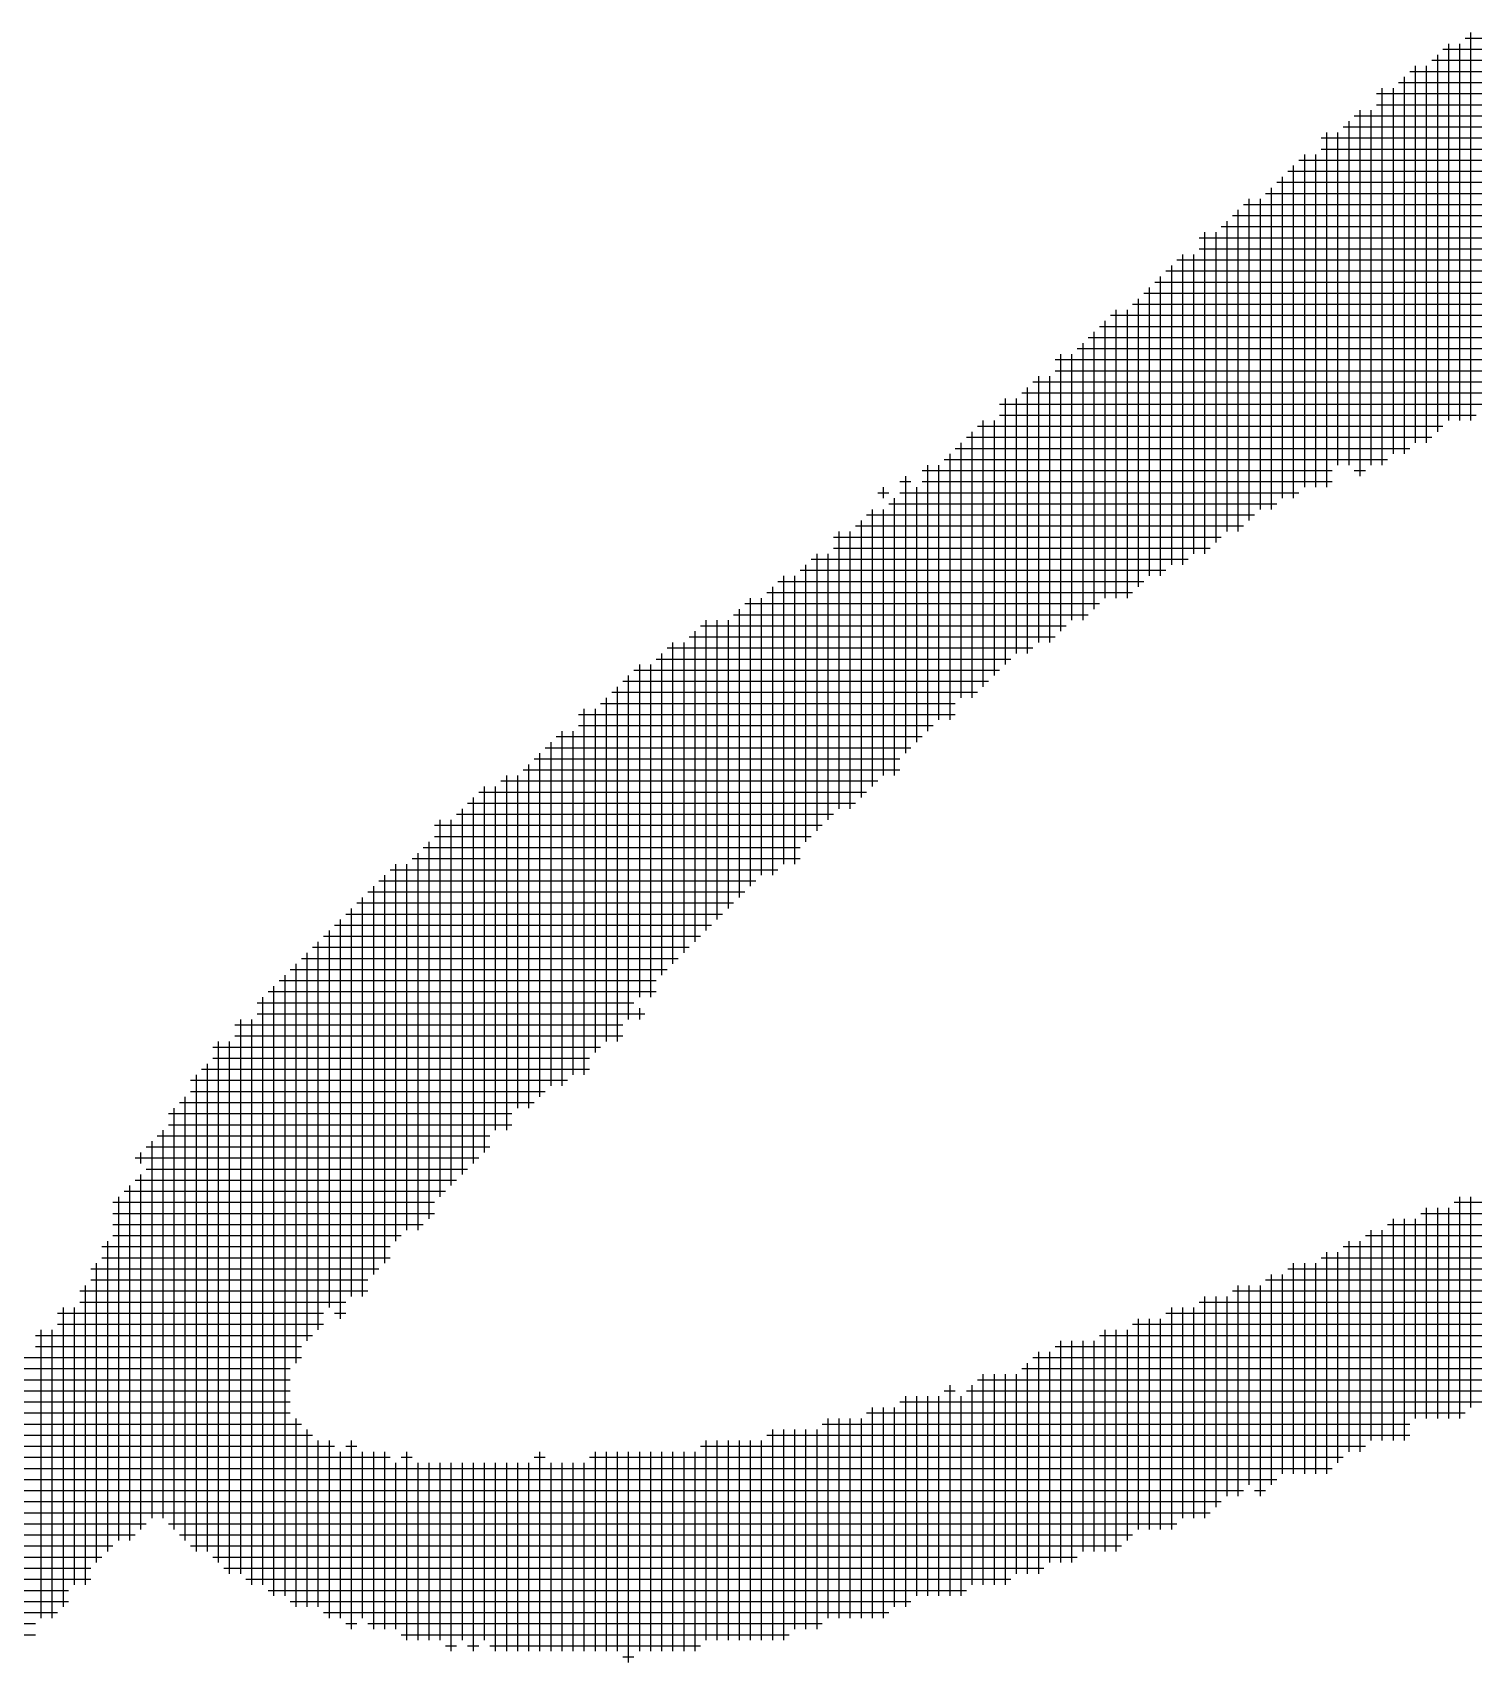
# Model space of a CAD drawing. Header units: feet. Extents: x 0 to 510288, y 0 to 371336.
# Drawn here: x 374304 to 374809, y 89204 to 89776 of the extents above; entities that cross this region are included whole.
import ezdxf

# ---------------------------------------------------------------- set-up
doc = ezdxf.new("R2010")
doc.units = ezdxf.units.FT
doc.header["$LTSCALE"] = 100
doc.header["$MEASUREMENT"] = 0
doc.layers.add('CX-MISC', color=2, linetype='CONTINUOUS')

msp = doc.modelspace()

# ---------------------------------------------------------------- linework, layer by layer
at = {"layer": 'CX-MISC'}
for p, q in [((374800.37, 89771.78), (374800.37, 89639.58)), ((374804.26, 89771.78), (374804.26, 89639.58)), ((374806.2, 89773.72), (374915.06, 89773.72)), ((374808.14, 89775.66), (374808.14, 89639.58)), ((374794.54, 89765.94), (374903.4, 89765.94)), ((374796.48, 89767.89), (374796.48, 89635.7)), ((374798.42, 89769.83), (374907.29, 89769.83)), ((374784.82, 89760.11), (374784.82, 89627.92)), ((374786.76, 89762.06), (374895.62, 89762.06)), ((374788.7, 89764), (374788.7, 89631.81)), ((374792.59, 89764), (374792.59, 89631.81)), ((374775.1, 89754.28), (374887.85, 89754.28)), ((374777.04, 89756.22), (374777.04, 89624.03)), ((374780.93, 89756.22), (374780.93, 89627.92)), ((374782.87, 89758.17), (374891.74, 89758.17)), ((374769.26, 89748.45), (374769.26, 89620.14)), ((374773.15, 89748.45), (374773.15, 89624.03)), ((374775.1, 89750.39), (374883.96, 89750.39)), ((374763.43, 89742.62), (374872.3, 89742.62)), ((374765.38, 89744.56), (374765.38, 89624.03)), ((374767.32, 89746.5), (374880.07, 89746.5)), ((374755.66, 89738.73), (375051.14, 89738.73)), ((374757.6, 89740.67), (374757.6, 89616.26)), ((374761.49, 89740.67), (374761.49, 89624.03)), ((374749.82, 89732.9), (374749.82, 89616.26)), ((374753.71, 89732.9), (374753.71, 89616.26)), ((374755.66, 89734.84), (375043.37, 89734.84)), ((374743.99, 89727.06), (375016.15, 89727.06)), ((374745.94, 89729.01), (374745.94, 89612.37)), ((374747.88, 89730.95), (374887.85, 89730.95)), ((374738.16, 89721.23), (374738.16, 89608.48)), ((374740.1, 89723.18), (375004.49, 89723.18)), ((374742.05, 89725.12), (374742.05, 89612.37)), ((374728.44, 89715.4), (374977.27, 89715.4)), ((374730.38, 89717.34), (374730.38, 89604.59)), ((374734.27, 89717.34), (374734.27, 89608.48)), ((374736.22, 89719.29), (375000.6, 89719.29)), ((374722.61, 89709.57), (374722.61, 89600.7)), ((374724.55, 89711.51), (374969.5, 89711.51)), ((374726.5, 89713.46), (374726.5, 89600.7)), ((374712.89, 89703.74), (374946.17, 89703.74)), ((374714.83, 89705.68), (374714.83, 89592.93)), ((374718.72, 89705.68), (374718.72, 89596.82)), ((374720.66, 89707.62), (374961.72, 89707.62)), ((374707.06, 89697.9), (374707.06, 89589.04)), ((374710.94, 89697.9), (374710.94, 89592.93)), ((374712.89, 89699.85), (374938.39, 89699.85)), ((374701.22, 89692.07), (374930.62, 89692.07)), ((374703.17, 89694.02), (374703.17, 89589.04)), ((374705.11, 89695.96), (374934.5, 89695.96)), ((374695.39, 89686.24), (374695.39, 89585.15)), ((374697.34, 89688.18), (374922.84, 89688.18)), ((374699.28, 89690.13), (374699.28, 89585.15)), ((374689.56, 89680.41), (374899.51, 89680.41)), ((374691.5, 89682.35), (374691.5, 89581.26)), ((374693.45, 89684.3), (374907.29, 89684.3)), ((374679.84, 89674.58), (374679.84, 89577.38)), ((374681.78, 89676.52), (374887.85, 89676.52)), ((374683.73, 89678.46), (374683.73, 89577.38)), ((374687.62, 89678.46), (374687.62, 89577.38)), ((374674.01, 89668.74), (374872.3, 89668.74)), ((374675.95, 89670.69), (374675.95, 89573.49)), ((374677.9, 89672.63), (374876.18, 89672.63)), ((374664.29, 89662.91), (374664.29, 89565.71)), ((374668.18, 89662.91), (374668.18, 89569.6)), ((374670.12, 89664.86), (374864.52, 89664.86)), ((374672.06, 89666.8), (374672.06, 89569.6)), ((374662.34, 89660.97), (374852.86, 89660.97)), ((374662.34, 89657.08), (374845.08, 89657.08)), ((374652.62, 89651.25), (374652.62, 89557.94)), ((374654.57, 89653.19), (374841.19, 89653.19)), ((374656.51, 89655.14), (374656.51, 89561.82)), ((374660.4, 89655.14), (374660.4, 89561.82)), ((374644.85, 89647.36), (374644.85, 89554.05)), ((374648.74, 89647.36), (374648.74, 89557.94)), ((374650.68, 89649.3), (374829.53, 89649.3)), ((374642.9, 89645.42), (374821.75, 89645.42)), ((374642.9, 89641.53), (374810.09, 89641.53)), ((374633.18, 89635.7), (374633.18, 89542.38)), ((374635.13, 89637.64), (374798.42, 89637.64)), ((374637.07, 89639.58), (374637.07, 89546.27)), ((374640.96, 89639.58), (374640.96, 89550.16)), ((374627.35, 89629.86), (374786.76, 89629.86)), ((374629.3, 89631.81), (374629.3, 89542.38)), ((374631.24, 89633.75), (374794.54, 89633.75)), ((374617.63, 89624.03), (374617.63, 89530.72)), ((374621.52, 89624.03), (374621.52, 89534.61)), ((374623.46, 89625.98), (374778.98, 89625.98)), ((374625.41, 89627.92), (374625.41, 89534.61)), ((374607.91, 89618.2), (374611.8, 89618.2)), ((374609.86, 89620.14), (374609.86, 89522.94)), ((374615.69, 89622.09), (374759.54, 89622.09)), ((374615.69, 89618.2), (374759.54, 89618.2)), ((374767.32, 89622.09), (374771.21, 89622.09)), ((374600.14, 89614.31), (374604.02, 89614.31)), ((374602.08, 89616.26), (374602.08, 89612.37)), ((374605.97, 89612.37), (374605.97, 89515.17)), ((374607.91, 89614.31), (374747.88, 89614.31)), ((374613.74, 89616.26), (374613.74, 89526.83)), ((374596.25, 89606.54), (374732.33, 89606.54)), ((374598.19, 89608.48), (374598.19, 89511.28)), ((374602.08, 89608.48), (374602.08, 89515.17)), ((374604.02, 89610.42), (374740.1, 89610.42)), ((374586.53, 89600.7), (374586.53, 89503.5)), ((374590.42, 89600.7), (374590.42, 89503.5)), ((374592.36, 89602.65), (374728.44, 89602.65)), ((374594.3, 89604.59), (374594.3, 89507.39)), ((374584.58, 89598.76), (374720.66, 89598.76)), ((374584.58, 89594.87), (374716.78, 89594.87)), ((374574.86, 89589.04), (374574.86, 89491.84)), ((374576.81, 89590.98), (374709, 89590.98)), ((374578.75, 89592.93), (374578.75, 89495.73)), ((374582.64, 89592.93), (374582.64, 89499.62)), ((374565.14, 89583.21), (374693.45, 89583.21)), ((374567.09, 89585.15), (374567.09, 89484.06)), ((374570.98, 89585.15), (374570.98, 89484.06)), ((374572.92, 89587.1), (374701.22, 89587.1)), ((374555.42, 89577.38), (374555.42, 89476.29)), ((374559.31, 89577.38), (374559.31, 89480.18)), ((374561.26, 89579.32), (374689.56, 89579.32)), ((374563.2, 89581.26), (374563.2, 89480.18)), ((374549.59, 89571.54), (374674.01, 89571.54)), ((374551.54, 89573.49), (374551.54, 89472.4)), ((374553.48, 89575.43), (374677.9, 89575.43)), ((374535.98, 89565.71), (374535.98, 89456.85)), ((374537.93, 89567.66), (374666.23, 89567.66)), ((374539.87, 89569.6), (374539.87, 89460.74)), ((374543.76, 89569.6), (374543.76, 89464.62)), ((374547.65, 89569.6), (374547.65, 89468.51)), ((374526.26, 89559.88), (374654.57, 89559.88)), ((374528.21, 89561.82), (374528.21, 89449.07)), ((374532.1, 89561.82), (374532.1, 89452.96)), ((374534.04, 89563.77), (374662.34, 89563.77)), ((374516.54, 89554.05), (374516.54, 89437.41)), ((374520.43, 89554.05), (374520.43, 89437.41)), ((374522.38, 89555.99), (374646.79, 89555.99)), ((374524.32, 89557.94), (374524.32, 89445.18)), ((374512.66, 89550.16), (374512.66, 89429.63)), ((374514.6, 89552.1), (374642.9, 89552.1)), ((374506.82, 89544.33), (374635.13, 89544.33)), ((374508.77, 89546.27), (374508.77, 89421.86)), ((374510.71, 89548.22), (374639.02, 89548.22)), ((374497.1, 89538.5), (374497.1, 89410.19)), ((374500.99, 89538.5), (374500.99, 89417.97)), ((374502.94, 89540.44), (374627.35, 89540.44)), ((374504.88, 89542.38), (374504.88, 89421.86)), ((374495.16, 89536.55), (374627.35, 89536.55)), ((374495.16, 89532.66), (374619.58, 89532.66)), ((374485.44, 89526.83), (374485.44, 89406.3)), ((374487.38, 89528.78), (374615.69, 89528.78)), ((374489.33, 89530.72), (374489.33, 89406.3)), ((374493.22, 89530.72), (374493.22, 89410.19)), ((374479.61, 89521), (374607.91, 89521)), ((374481.55, 89522.94), (374481.55, 89402.42)), ((374483.5, 89524.89), (374611.8, 89524.89)), ((374469.89, 89515.17), (374469.89, 89390.75)), ((374473.78, 89515.17), (374473.78, 89398.53)), ((374475.72, 89517.11), (374607.91, 89517.11)), ((374477.66, 89519.06), (374477.66, 89398.53)), ((374460.17, 89509.34), (374596.25, 89509.34)), ((374462.11, 89511.28), (374462.11, 89382.98)), ((374466, 89511.28), (374466, 89390.75)), ((374467.94, 89513.22), (374600.14, 89513.22)), ((374454.34, 89503.5), (374454.34, 89375.2)), ((374456.28, 89505.45), (374592.36, 89505.45)), ((374458.22, 89507.39), (374458.22, 89379.09)), ((374444.62, 89497.67), (374580.7, 89497.67)), ((374446.56, 89499.62), (374446.56, 89367.42)), ((374450.45, 89499.62), (374450.45, 89371.31)), ((374452.39, 89501.56), (374584.58, 89501.56)), ((374442.67, 89491.84), (374442.67, 89359.65)), ((374444.62, 89493.78), (374576.81, 89493.78)), ((374436.84, 89486.01), (374572.92, 89486.01)), ((374438.78, 89487.95), (374438.78, 89355.76)), ((374440.73, 89489.9), (374572.92, 89489.9)), ((374427.12, 89480.18), (374427.12, 89344.1)), ((374429.06, 89482.12), (374565.14, 89482.12)), ((374431.01, 89484.06), (374431.01, 89351.87)), ((374434.9, 89484.06), (374434.9, 89355.76)), ((374421.29, 89474.34), (374553.48, 89474.34)), ((374423.23, 89476.29), (374423.23, 89340.21)), ((374425.18, 89478.23), (374557.37, 89478.23)), ((374415.46, 89468.51), (374415.46, 89332.43)), ((374417.4, 89470.46), (374549.59, 89470.46)), ((374419.34, 89472.4), (374419.34, 89332.43)), ((374409.62, 89462.68), (374541.82, 89462.68)), ((374411.57, 89464.62), (374411.57, 89324.66)), ((374413.51, 89466.57), (374545.7, 89466.57)), ((374403.79, 89456.85), (374403.79, 89320.77)), ((374405.74, 89458.79), (374537.93, 89458.79)), ((374407.68, 89460.74), (374407.68, 89328.54)), ((374399.9, 89452.96), (374399.9, 89316.88)), ((374401.85, 89454.9), (374534.04, 89454.9)), ((374394.07, 89447.13), (374526.26, 89447.13)), ((374396.02, 89449.07), (374396.02, 89309.1)), ((374397.96, 89451.02), (374530.15, 89451.02)), ((374388.24, 89441.3), (374388.24, 89227.46)), ((374390.18, 89443.24), (374522.38, 89443.24)), ((374392.13, 89445.18), (374392.13, 89227.46)), ((374382.41, 89435.46), (374514.6, 89435.46)), ((374384.35, 89437.41), (374384.35, 89231.34)), ((374386.3, 89439.35), (374522.38, 89439.35)), ((374376.58, 89429.63), (374376.58, 89235.23)), ((374380.46, 89429.63), (374380.46, 89231.34)), ((374382.41, 89431.58), (374518.49, 89431.58)), ((374516.54, 89433.52), (374516.54, 89429.63)), ((374374.63, 89427.69), (374510.71, 89427.69)), ((374374.63, 89423.8), (374510.71, 89423.8)), ((374366.86, 89419.91), (374502.94, 89419.91)), ((374368.8, 89421.86), (374368.8, 89239.12)), ((374372.69, 89421.86), (374372.69, 89235.23)), ((374362.97, 89412.14), (374499.05, 89412.14)), ((374364.91, 89414.08), (374364.91, 89243.01)), ((374366.86, 89416.02), (374499.05, 89416.02)), ((374359.08, 89408.25), (374491.27, 89408.25)), ((374361.02, 89410.19), (374361.02, 89243.01)), ((374355.19, 89400.47), (374479.61, 89400.47)), ((374357.14, 89402.42), (374357.14, 89246.9)), ((374359.08, 89404.36), (374483.5, 89404.36)), ((374351.3, 89396.58), (374471.83, 89396.58)), ((374353.25, 89398.53), (374353.25, 89250.78)), ((374347.42, 89388.81), (374464.06, 89388.81)), ((374349.36, 89390.75), (374349.36, 89254.67)), ((374351.3, 89392.7), (374471.83, 89392.7)), ((374341.58, 89382.98), (374341.58, 89379.09)), ((374343.53, 89384.92), (374464.06, 89384.92)), ((374345.47, 89386.86), (374345.47, 89254.67)), ((374339.64, 89381.03), (374460.17, 89381.03)), ((374343.53, 89377.14), (374456.28, 89377.14)), ((374337.7, 89371.31), (374337.7, 89246.9)), ((374339.64, 89373.26), (374452.39, 89373.26)), ((374341.58, 89375.2), (374341.58, 89250.78)), ((374331.86, 89365.48), (374444.62, 89365.48)), ((374333.81, 89367.42), (374333.81, 89246.9)), ((374335.75, 89369.37), (374448.5, 89369.37)), ((374802.31, 89365.48), (374977.27, 89365.48)), ((374804.26, 89367.42), (374804.26, 89289.66)), ((374808.14, 89367.42), (374808.14, 89293.55)), ((374331.86, 89361.59), (374444.62, 89361.59)), ((374790.65, 89361.59), (374969.5, 89361.59)), ((374792.59, 89363.54), (374792.59, 89289.66)), ((374796.48, 89363.54), (374796.48, 89289.66)), ((374800.37, 89363.54), (374800.37, 89289.66)), ((374331.86, 89357.7), (374440.73, 89357.7)), ((374773.15, 89355.76), (374773.15, 89281.89)), ((374777.04, 89355.76), (374777.04, 89281.89)), ((374778.98, 89357.7), (374957.83, 89357.7)), ((374780.93, 89359.65), (374780.93, 89281.89)), ((374784.82, 89359.65), (374784.82, 89281.89)), ((374788.7, 89359.65), (374788.7, 89289.66)), ((374327.98, 89349.93), (374429.06, 89349.93)), ((374329.92, 89351.87), (374329.92, 89243.01)), ((374331.86, 89353.82), (374432.95, 89353.82)), ((374763.43, 89349.93), (374942.28, 89349.93)), ((374765.38, 89351.87), (374765.38, 89278)), ((374769.26, 89351.87), (374769.26, 89278)), ((374771.21, 89353.82), (374953.94, 89353.82)), ((374326.03, 89344.1), (374326.03, 89239.12)), ((374327.98, 89346.04), (374429.06, 89346.04)), ((374745.94, 89344.1), (374745.94, 89270.22)), ((374749.82, 89344.1), (374749.82, 89270.22)), ((374753.71, 89344.1), (374753.71, 89270.22)), ((374755.66, 89346.04), (374930.62, 89346.04)), ((374757.6, 89347.98), (374757.6, 89270.22)), ((374761.49, 89347.98), (374761.49, 89274.11)), ((374324.09, 89342.15), (374425.18, 89342.15)), ((374324.09, 89338.26), (374421.29, 89338.26)), ((374736.22, 89338.26), (374907.29, 89338.26)), ((374738.16, 89340.21), (374738.16, 89266.34)), ((374742.05, 89340.21), (374742.05, 89270.22)), ((374743.99, 89342.15), (374907.29, 89342.15)), ((374320.2, 89334.38), (374421.29, 89334.38)), ((374322.14, 89336.32), (374322.14, 89231.34)), ((374714.83, 89332.43), (374714.83, 89254.67)), ((374718.72, 89332.43), (374718.72, 89258.56)), ((374722.61, 89332.43), (374722.61, 89262.45)), ((374724.55, 89334.38), (374899.51, 89334.38)), ((374726.5, 89336.32), (374726.5, 89262.45)), ((374730.38, 89336.32), (374730.38, 89266.34)), ((374734.27, 89336.32), (374734.27, 89262.45)), ((374312.42, 89326.6), (374405.74, 89326.6)), ((374314.37, 89328.54), (374314.37, 89223.57)), ((374318.26, 89328.54), (374318.26, 89231.34)), ((374320.2, 89330.49), (374413.51, 89330.49)), ((374409.62, 89326.6), (374413.51, 89326.6)), ((374701.22, 89326.6), (374883.96, 89326.6)), ((374703.17, 89328.54), (374703.17, 89250.78)), ((374707.06, 89328.54), (374707.06, 89254.67)), ((374710.94, 89328.54), (374710.94, 89254.67)), ((374712.89, 89330.49), (374891.74, 89330.49)), ((374306.59, 89320.77), (374306.59, 89219.68)), ((374310.48, 89320.77), (374310.48, 89219.68)), ((374312.42, 89322.71), (374405.74, 89322.71)), ((374679.84, 89320.77), (374679.84, 89243.01)), ((374683.73, 89320.77), (374683.73, 89243.01)), ((374687.62, 89320.77), (374687.62, 89246.9)), ((374689.56, 89322.71), (374883.96, 89322.71)), ((374691.5, 89324.66), (374691.5, 89250.78)), ((374695.39, 89324.66), (374695.39, 89250.78)), ((374699.28, 89324.66), (374699.28, 89250.78)), ((374304.65, 89318.82), (374401.85, 89318.82)), ((374304.65, 89314.94), (374397.96, 89314.94)), ((374662.34, 89314.94), (374864.52, 89314.94)), ((374664.29, 89316.88), (374664.29, 89239.12)), ((374668.18, 89316.88), (374668.18, 89239.12)), ((374672.06, 89316.88), (374672.06, 89243.01)), ((374675.95, 89316.88), (374675.95, 89243.01)), ((374677.9, 89318.82), (374872.3, 89318.82)), ((374296.87, 89311.05), (374397.96, 89311.05)), ((374652.62, 89309.1), (374652.62, 89235.23)), ((374654.57, 89311.05), (374848.97, 89311.05)), ((374656.51, 89312.99), (374656.51, 89235.23)), ((374660.4, 89312.99), (374660.4, 89239.12)), ((374289.1, 89303.27), (374394.07, 89303.27)), ((374296.87, 89307.16), (374394.07, 89307.16)), ((374635.13, 89303.27), (374833.42, 89303.27)), ((374637.07, 89305.22), (374637.07, 89231.34)), ((374640.96, 89305.22), (374640.96, 89231.34)), ((374644.85, 89305.22), (374644.85, 89231.34)), ((374648.74, 89305.22), (374648.74, 89235.23)), ((374650.68, 89307.16), (374845.08, 89307.16)), ((374289.1, 89299.38), (374394.07, 89299.38)), ((374609.86, 89297.44), (374609.86, 89223.57)), ((374613.74, 89297.44), (374613.74, 89227.46)), ((374617.63, 89297.44), (374617.63, 89227.46)), ((374621.52, 89297.44), (374621.52, 89227.46)), ((374623.46, 89299.38), (374627.35, 89299.38)), ((374625.41, 89301.33), (374625.41, 89227.46)), ((374629.3, 89297.44), (374629.3, 89227.46)), ((374631.24, 89299.38), (374821.75, 89299.38)), ((374633.18, 89301.33), (374633.18, 89231.34)), ((374281.32, 89291.61), (374394.07, 89291.61)), ((374285.21, 89295.5), (374394.07, 89295.5)), ((374596.25, 89291.61), (374806.2, 89291.61)), ((374598.19, 89293.55), (374598.19, 89219.68)), ((374602.08, 89293.55), (374602.08, 89219.68)), ((374605.97, 89293.55), (374605.97, 89223.57)), ((374607.91, 89295.5), (374813.98, 89295.5)), ((374277.43, 89287.72), (374397.96, 89287.72)), ((374396.02, 89289.66), (374396.02, 89223.57)), ((374399.9, 89285.78), (374399.9, 89223.57)), ((374563.2, 89285.78), (374563.2, 89211.9)), ((374567.09, 89285.78), (374567.09, 89211.9)), ((374570.98, 89285.78), (374570.98, 89215.79)), ((374574.86, 89285.78), (374574.86, 89215.79)), ((374578.75, 89285.78), (374578.75, 89215.79)), ((374580.7, 89287.72), (374786.76, 89287.72)), ((374582.64, 89289.66), (374582.64, 89219.68)), ((374586.53, 89289.66), (374586.53, 89219.68)), ((374590.42, 89289.66), (374590.42, 89219.68)), ((374594.3, 89289.66), (374594.3, 89219.68)), ((374269.66, 89279.94), (374409.62, 89279.94)), ((374273.54, 89283.83), (374401.85, 89283.83)), ((374403.79, 89281.89), (374403.79, 89223.57)), ((374407.68, 89281.89), (374407.68, 89219.68)), ((374413.51, 89279.94), (374417.4, 89279.94)), ((374415.46, 89281.89), (374415.46, 89215.79)), ((374537.93, 89279.94), (374771.21, 89279.94)), ((374539.87, 89281.89), (374539.87, 89211.9)), ((374543.76, 89281.89), (374543.76, 89211.9)), ((374547.65, 89281.89), (374547.65, 89211.9)), ((374551.54, 89281.89), (374551.54, 89211.9)), ((374555.42, 89281.89), (374555.42, 89211.9)), ((374559.31, 89281.89), (374559.31, 89211.9)), ((374561.26, 89283.83), (374786.76, 89283.83)), ((374269.66, 89276.06), (374429.06, 89276.06)), ((374411.57, 89278), (374411.57, 89219.68)), ((374419.34, 89278), (374419.34, 89219.68)), ((374423.23, 89278), (374423.23, 89215.79)), ((374427.12, 89278), (374427.12, 89215.79)), ((374431.01, 89274.11), (374431.01, 89215.79)), ((374432.95, 89276.06), (374436.84, 89276.06)), ((374434.9, 89278), (374434.9, 89211.9)), ((374438.78, 89274.11), (374438.78, 89211.9)), ((374442.67, 89274.11), (374442.67, 89211.9)), ((374446.56, 89274.11), (374446.56, 89211.9)), ((374450.45, 89274.11), (374450.45, 89208.02)), ((374454.34, 89274.11), (374454.34, 89211.9)), ((374458.22, 89274.11), (374458.22, 89208.02)), ((374462.11, 89274.11), (374462.11, 89211.9)), ((374466, 89274.11), (374466, 89208.02)), ((374469.89, 89274.11), (374469.89, 89208.02)), ((374473.78, 89274.11), (374473.78, 89208.02)), ((374477.66, 89274.11), (374477.66, 89208.02)), ((374479.61, 89276.06), (374483.5, 89276.06)), ((374481.55, 89278), (374481.55, 89208.02)), ((374485.44, 89274.11), (374485.44, 89208.02)), ((374489.33, 89274.11), (374489.33, 89208.02)), ((374493.22, 89274.11), (374493.22, 89208.02)), ((374497.1, 89274.11), (374497.1, 89208.02)), ((374499.05, 89276.06), (374763.43, 89276.06)), ((374500.99, 89278), (374500.99, 89208.02)), ((374504.88, 89278), (374504.88, 89208.02)), ((374508.77, 89278), (374508.77, 89208.02)), ((374512.66, 89278), (374512.66, 89204.13)), ((374516.54, 89278), (374516.54, 89208.02)), ((374520.43, 89278), (374520.43, 89208.02)), ((374524.32, 89278), (374524.32, 89208.02)), ((374528.21, 89278), (374528.21, 89208.02)), ((374532.1, 89278), (374532.1, 89208.02)), ((374535.98, 89278), (374535.98, 89208.02)), ((374261.88, 89272.17), (374759.54, 89272.17)), ((374261.88, 89268.28), (374740.1, 89268.28)), ((374257.99, 89264.39), (374728.44, 89264.39)), ((374732.33, 89264.39), (374736.22, 89264.39)), ((374254.1, 89260.5), (374720.66, 89260.5)), ((374250.22, 89256.62), (374716.78, 89256.62)), ((374250.22, 89252.73), (374343.53, 89252.73)), ((374351.3, 89252.73), (374705.11, 89252.73)), ((374242.44, 89248.84), (374339.64, 89248.84)), ((374355.19, 89248.84), (374689.56, 89248.84)), ((374238.55, 89241.06), (374327.98, 89241.06)), ((374242.44, 89244.95), (374331.86, 89244.95)), ((374359.08, 89244.95), (374685.67, 89244.95)), ((374366.86, 89241.06), (374670.12, 89241.06)), ((374234.66, 89237.18), (374324.09, 89237.18)), ((374370.74, 89237.18), (374658.46, 89237.18)), ((374230.78, 89233.29), (374324.09, 89233.29)), ((374230.78, 89229.4), (374316.31, 89229.4)), ((374378.52, 89233.29), (374646.79, 89233.29)), ((374386.3, 89229.4), (374631.24, 89229.4)), ((374226.89, 89225.51), (374316.31, 89225.51)), ((374394.07, 89225.51), (374611.8, 89225.51)), ((374219.11, 89217.74), (374304.65, 89217.74)), ((374223, 89221.62), (374312.42, 89221.62)), ((374405.74, 89221.62), (374604.02, 89221.62)), ((374413.51, 89217.74), (374417.4, 89217.74)), ((374421.29, 89217.74), (374580.7, 89217.74)), ((374215.22, 89213.85), (374304.65, 89213.85)), ((374432.95, 89213.85), (374569.03, 89213.85)), ((374448.5, 89209.96), (374452.39, 89209.96)), ((374456.28, 89209.96), (374460.17, 89209.96)), ((374464.06, 89209.96), (374537.93, 89209.96)), ((374510.71, 89206.07), (374514.6, 89206.07))]:
    msp.add_line(p, q, dxfattribs=at)

doc.saveas('drawing.dxf')
